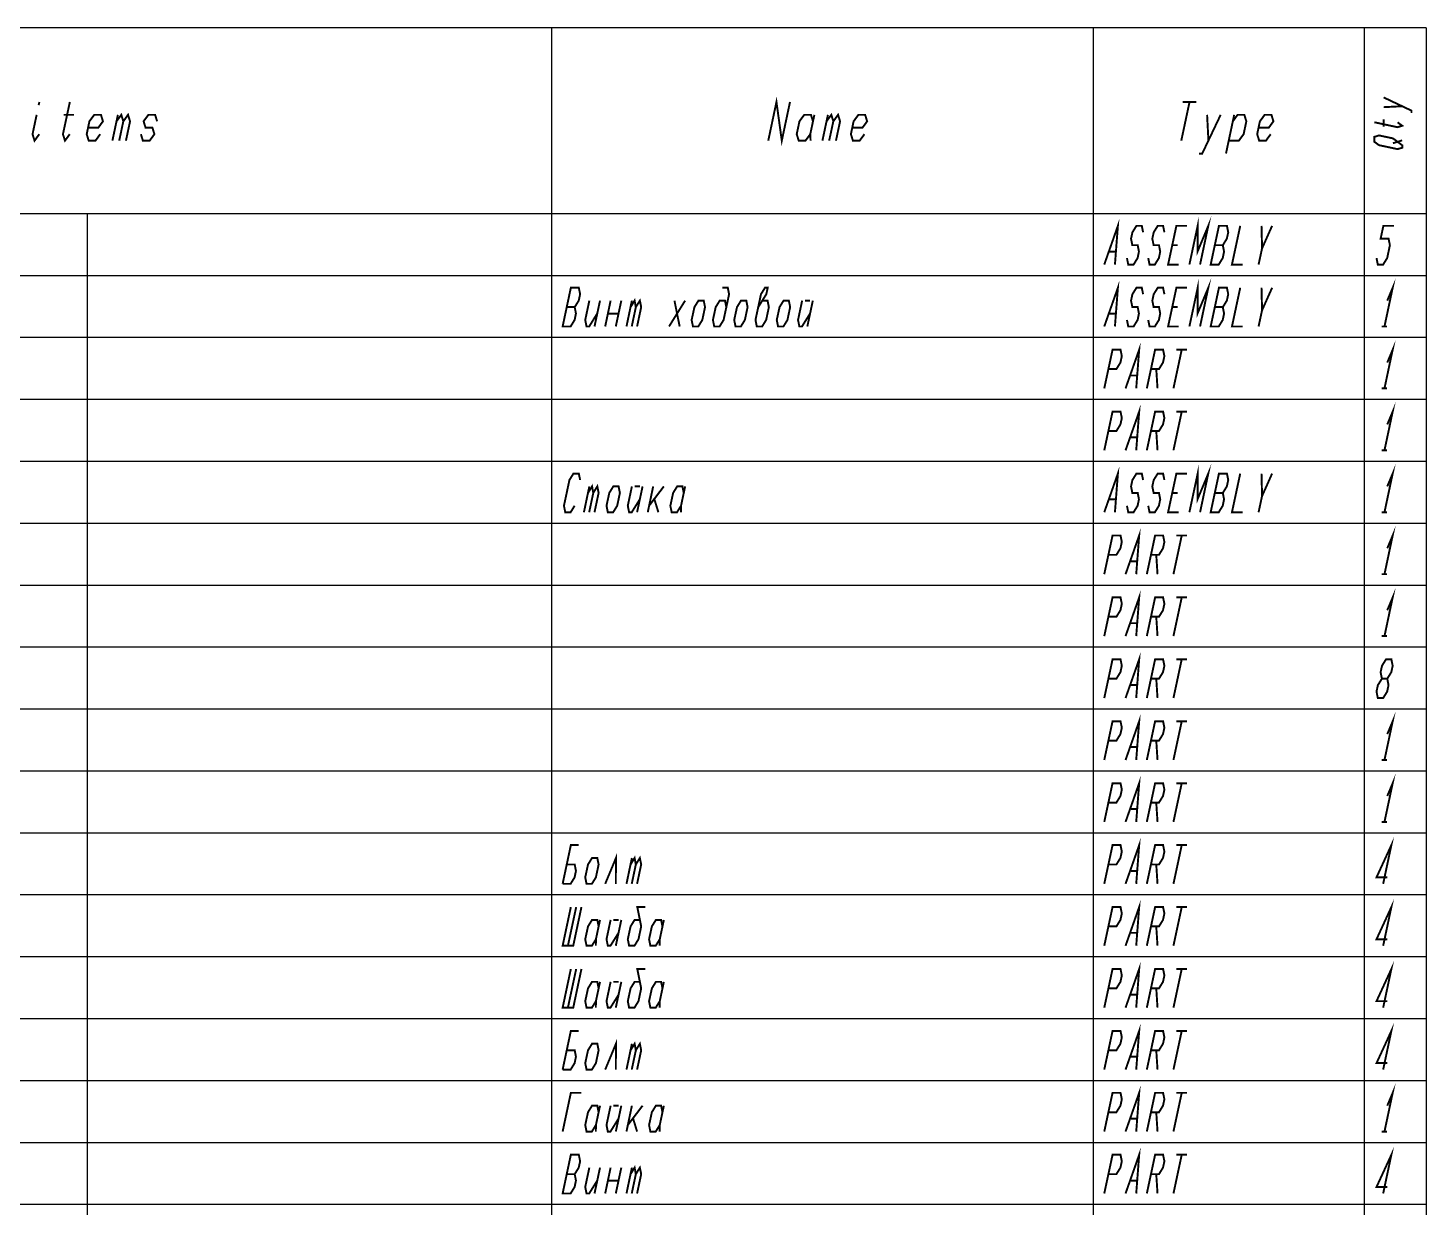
# Model space of a CAD drawing. Header units: millimetres. Extents: x -156 to 206, y -956 to 292.
# Drawn here: x 24.3 to 205, y 139.7 to 292 of the extents above; entities that cross this region are included whole.
import ezdxf

# ---------------------------------------------------------------- set-up
doc = ezdxf.new("R2010")
doc.units = ezdxf.units.MM
doc.header["$LTSCALE"] = 19.36
doc.layers.get('0').update_dxf_attribs({"linetype": 'CONTINUOUS'})

msp = doc.modelspace()

# ---------------------------------------------------------------- linework, layer by layer
at = {"color": 7, "linetype": 'CONTINUOUS'}
for p, q in [((205, 292), (-156, 292)), ((92, 292), (92, -956)), ((162, 292), (162, -956)), ((197, 292), (197, -956)), ((205, 292), (205, -956)), ((205, 268), (-156, 268)), ((32, 268), (32, -956)), ((205, 260), (-156, 260)), ((205, 252), (-156, 252)), ((205, 244), (-156, 244)), ((205, 236), (-156, 236)), ((205, 228), (-156, 228)), ((205, 220), (-156, 220)), ((205, 212), (-156, 212)), ((205, 204), (-156, 204)), ((205, 196), (-156, 196)), ((205, 188), (-156, 188)), ((205, 180), (-156, 180)), ((205, 172), (-156, 172)), ((205, 164), (-156, 164)), ((205, 156), (-156, 156)), ((205, 148), (-156, 148)), ((205, 140), (-156, 140))]:
    msp.add_line(p, q, dxfattribs=at)
at = {"color": 2, "linetype": 'CONTINUOUS', "const_width": 0.25}
for points in [[(25.81, 282.44), (25.72, 282.03)], [(29.75, 282.44), (28.86, 278.28), (29.12, 277.44), (29.74, 278.28)], [(120, 277.44), (121.06, 282.44), (121.75, 277.44), (122.81, 282.44)], [(174.44, 282.44), (173.37, 277.44)], [(173.56, 282.44), (175.31, 282.44)], [(203.12, 281), (203.12, 281.32), (199.52, 283.03)], [(199.52, 281.77), (201.92, 281.89)], [(25.46, 280.78), (24.93, 278.28), (25.19, 277.44), (25.8, 278.28)], [(28.96, 280.78), (30.27, 280.78)], [(32.1, 279.11), (33.42, 279.11), (34.03, 279.94), (33.77, 280.78), (32.9, 280.78), (32.28, 279.94), (31.93, 278.28), (32.19, 277.44), (33.06, 277.44), (33.68, 278.28)], [(35.25, 277.44), (35.96, 280.78)], [(35.78, 279.94), (36.4, 280.78), (36.66, 279.94), (36.13, 277.44)], [(36.66, 279.94), (37.27, 280.78), (37.53, 279.94), (37, 277.44)], [(38.93, 278.28), (39.19, 277.44), (40.06, 277.44), (40.68, 278.28), (40.42, 279.11), (39.54, 279.11), (39.28, 279.94), (39.9, 280.78), (40.77, 280.78), (41.03, 279.94)], [(125.78, 279.94), (125.52, 280.78), (124.65, 280.78), (124.03, 279.94), (123.68, 278.28), (123.94, 277.44), (124.81, 277.44), (125.43, 278.28)], [(125.96, 280.78), (125.43, 278.28), (125.47, 277.44)], [(127, 277.44), (127.71, 280.78)], [(127.53, 279.94), (128.15, 280.78), (128.41, 279.94), (127.87, 277.44)], [(128.41, 279.94), (129.02, 280.78), (129.28, 279.94), (128.75, 277.44)], [(130.85, 279.11), (132.17, 279.11), (132.78, 279.94), (132.52, 280.78), (131.65, 280.78), (131.03, 279.94), (130.68, 278.28), (130.94, 277.44), (131.81, 277.44), (132.43, 278.28)], [(175.65, 275.78), (176.08, 275.78), (178.46, 280.78)], [(176.71, 280.78), (176.88, 277.44)], [(179.15, 275.78), (180.21, 280.78)], [(179.5, 277.44), (180.81, 277.44), (181.43, 278.28), (181.78, 279.94), (181.52, 280.78), (180.65, 280.78), (180.03, 279.94)], [(183.35, 279.11), (184.67, 279.11), (185.28, 279.94), (185.02, 280.78), (184.15, 280.78), (183.53, 279.94), (183.18, 278.28), (183.44, 277.44), (184.31, 277.44), (184.93, 278.28)], [(199.52, 279.25), (199.52, 280.2)], [(198.32, 279.82), (201.32, 279.18), (201.92, 279.37), (201.32, 279.81)], [(201.92, 276.53), (201.92, 276.85), (200.72, 277.74), (198.92, 278.12), (198.32, 277.93), (198.32, 277.3), (198.92, 276.86), (201.32, 276.35), (201.92, 276.53)], [(200.72, 277.11), (201.92, 277.48)], [(163.42, 261.44), (165.18, 266.44), (164.8, 261.44)], [(174.42, 261.44), (175.49, 266.44), (175.47, 263.11), (176.86, 266.44), (175.8, 261.44)], [(166.35, 262.28), (166.52, 261.44), (167.21, 261.44), (167.73, 262.28), (167.9, 263.11), (167.74, 263.94), (167.05, 263.94), (166.88, 264.78), (167.06, 265.61), (167.58, 266.44), (168.27, 266.44), (168.44, 265.61)], [(169.1, 262.28), (169.27, 261.44), (169.96, 261.44), (170.48, 262.28), (170.65, 263.11), (170.49, 263.94), (169.8, 263.94), (169.63, 264.78), (169.81, 265.61), (170.33, 266.44), (171.02, 266.44), (171.19, 265.61)], [(174.11, 266.44), (172.74, 266.44), (171.67, 261.44), (173.05, 261.44)], [(177.17, 261.44), (178.21, 261.44), (178.73, 262.28), (178.9, 263.11), (178.74, 263.94), (179.26, 264.78), (179.44, 265.61), (179.27, 266.44), (178.24, 266.44), (177.17, 261.44)], [(180.99, 266.44), (179.92, 261.44), (181.3, 261.44)], [(183.74, 266.44), (183.81, 263.53), (185.11, 266.44)], [(198.6, 262.28), (198.77, 261.44), (199.46, 261.44), (199.98, 262.28), (200.33, 263.94), (200.16, 264.78), (199.13, 264.78), (199.49, 266.44), (200.86, 266.44)], [(172.21, 263.94), (172.89, 263.94)], [(177.71, 263.94), (178.74, 263.94)], [(164.12, 263.11), (164.81, 263.11)], [(183.81, 263.53), (183.36, 261.44)], [(93.43, 253.44), (94.46, 253.44), (94.98, 254.28), (95.15, 255.11), (94.99, 255.94), (95.51, 256.78), (95.69, 257.61), (95.52, 258.44), (94.49, 258.44), (93.43, 253.44)], [(114.58, 255.94), (114.41, 256.78), (113.73, 256.78), (113.21, 255.94), (112.85, 254.28), (113.02, 253.44), (113.71, 253.44), (114.23, 254.28), (114.94, 257.61), (114.77, 258.44), (114.08, 258.44)], [(118.71, 255.94), (119.75, 257.61), (119.93, 258.44), (119.58, 258.44), (119.06, 257.61), (118.35, 254.28), (118.52, 253.44), (119.21, 253.44), (119.73, 254.28), (120.08, 255.94), (119.91, 256.78), (119.23, 256.78)], [(163.42, 253.44), (165.18, 258.44), (164.8, 253.44)], [(166.35, 254.28), (166.52, 253.44), (167.21, 253.44), (167.73, 254.28), (167.9, 255.11), (167.74, 255.94), (167.05, 255.94), (166.88, 256.78), (167.06, 257.61), (167.58, 258.44), (168.27, 258.44), (168.44, 257.61)], [(169.1, 254.28), (169.27, 253.44), (169.96, 253.44), (170.48, 254.28), (170.65, 255.11), (170.49, 255.94), (169.8, 255.94), (169.63, 256.78), (169.81, 257.61), (170.33, 258.44), (171.02, 258.44), (171.19, 257.61)], [(174.11, 258.44), (172.74, 258.44), (171.67, 253.44), (173.05, 253.44)], [(174.42, 253.44), (175.49, 258.44), (175.47, 255.11), (176.86, 258.44), (175.8, 253.44)], [(177.17, 253.44), (178.21, 253.44), (178.73, 254.28), (178.9, 255.11), (178.74, 255.94), (179.26, 256.78), (179.44, 257.61), (179.27, 258.44), (178.24, 258.44), (177.17, 253.44)], [(180.99, 258.44), (179.92, 253.44), (181.3, 253.44)], [(183.74, 258.44), (183.81, 255.53), (185.11, 258.44)], [(199.99, 256.78), (200.69, 258.44), (199.63, 253.44)], [(96.88, 256.78), (96.35, 254.28), (96.52, 253.44), (96.86, 253.44), (97.9, 255.11)], [(98.26, 256.78), (97.55, 253.44)], [(98.93, 253.44), (99.63, 256.78)], [(101.01, 256.78), (100.3, 253.44)], [(101.68, 253.44), (102.38, 256.78)], [(102.21, 255.94), (102.73, 256.78), (102.89, 255.94), (102.36, 253.44)], [(102.89, 255.94), (103.41, 256.78), (103.58, 255.94), (103.05, 253.44)], [(107.18, 253.44), (109.26, 256.78)], [(107.88, 256.78), (108.55, 253.44)], [(110.1, 254.28), (110.27, 253.44), (110.96, 253.44), (111.48, 254.28), (111.83, 255.94), (111.66, 256.78), (110.98, 256.78), (110.46, 255.94), (110.1, 254.28)], [(115.6, 254.28), (115.77, 253.44), (116.46, 253.44), (116.98, 254.28), (117.33, 255.94), (117.16, 256.78), (116.48, 256.78), (115.96, 255.94), (115.6, 254.28)], [(121.1, 254.28), (121.27, 253.44), (121.96, 253.44), (122.48, 254.28), (122.83, 255.94), (122.66, 256.78), (121.98, 256.78), (121.46, 255.94), (121.1, 254.28)], [(124.38, 256.78), (123.85, 254.28), (124.02, 253.44), (124.36, 253.44), (125.4, 255.11)], [(124.73, 256.78), (125.41, 256.78)], [(125.76, 256.78), (125.05, 253.44)], [(93.96, 255.94), (94.99, 255.94)], [(99.28, 255.11), (100.65, 255.11)], [(164.12, 255.11), (164.81, 255.11)], [(172.21, 255.94), (172.89, 255.94)], [(177.71, 255.94), (178.74, 255.94)], [(183.81, 255.53), (183.36, 253.44)], [(199.28, 253.44), (199.97, 253.44)], [(166.17, 245.44), (167.93, 250.44), (167.55, 245.44)], [(199.99, 248.78), (200.69, 250.44), (199.63, 245.44)], [(163.42, 245.44), (164.49, 250.44), (165.52, 250.44), (165.69, 249.61), (165.51, 248.78), (164.99, 247.94), (163.96, 247.94)], [(168.92, 245.44), (169.99, 250.44), (171.02, 250.44), (171.19, 249.61), (171.01, 248.78), (170.49, 247.94), (169.46, 247.94)], [(173.43, 250.44), (172.36, 245.44)], [(172.74, 250.44), (174.11, 250.44)], [(170.14, 247.94), (170.3, 245.44)], [(166.87, 247.11), (167.56, 247.11)], [(199.28, 245.44), (199.97, 245.44)], [(163.42, 237.44), (164.49, 242.44), (165.52, 242.44), (165.69, 241.61), (165.51, 240.78), (164.99, 239.94), (163.96, 239.94)], [(166.17, 237.44), (167.93, 242.44), (167.55, 237.44)], [(168.92, 237.44), (169.99, 242.44), (171.02, 242.44), (171.19, 241.61), (171.01, 240.78), (170.49, 239.94), (169.46, 239.94)], [(173.43, 242.44), (172.36, 237.44)], [(172.74, 242.44), (174.11, 242.44)], [(199.99, 240.78), (200.69, 242.44), (199.63, 237.44)], [(166.87, 239.11), (167.56, 239.11)], [(170.14, 239.94), (170.3, 237.44)], [(199.28, 237.44), (199.97, 237.44)], [(163.42, 229.44), (165.18, 234.44), (164.8, 229.44)], [(174.42, 229.44), (175.49, 234.44), (175.47, 231.11), (176.86, 234.44), (175.8, 229.44)], [(199.99, 232.78), (200.69, 234.44), (199.63, 229.44)], [(95.69, 233.61), (95.52, 234.44), (94.83, 234.44), (94.31, 233.61), (93.6, 230.28), (93.77, 229.44), (94.46, 229.44), (94.98, 230.28)], [(96.71, 231.94), (97.23, 232.78), (97.39, 231.94), (96.86, 229.44)], [(97.39, 231.94), (97.91, 232.78), (98.08, 231.94), (97.55, 229.44)], [(166.35, 230.28), (166.52, 229.44), (167.21, 229.44), (167.73, 230.28), (167.9, 231.11), (167.74, 231.94), (167.05, 231.94), (166.88, 232.78), (167.06, 233.61), (167.58, 234.44), (168.27, 234.44), (168.44, 233.61)], [(169.1, 230.28), (169.27, 229.44), (169.96, 229.44), (170.48, 230.28), (170.65, 231.11), (170.49, 231.94), (169.8, 231.94), (169.63, 232.78), (169.81, 233.61), (170.33, 234.44), (171.02, 234.44), (171.19, 233.61)], [(174.11, 234.44), (172.74, 234.44), (171.67, 229.44), (173.05, 229.44)], [(177.17, 229.44), (178.21, 229.44), (178.73, 230.28), (178.9, 231.11), (178.74, 231.94), (179.26, 232.78), (179.44, 233.61), (179.27, 234.44), (178.24, 234.44), (177.17, 229.44)], [(180.99, 234.44), (179.92, 229.44), (181.3, 229.44)], [(183.74, 234.44), (183.81, 231.53), (185.11, 234.44)], [(96.18, 229.44), (96.88, 232.78)], [(99.1, 230.28), (99.27, 229.44), (99.96, 229.44), (100.48, 230.28), (100.83, 231.94), (100.66, 232.78), (99.98, 232.78), (99.46, 231.94), (99.1, 230.28)], [(102.38, 232.78), (101.85, 230.28), (102.02, 229.44), (102.36, 229.44), (103.4, 231.11)], [(102.73, 232.78), (103.41, 232.78)], [(103.76, 232.78), (103.05, 229.44)], [(105.13, 232.78), (104.43, 229.44)], [(104.6, 230.28), (106.51, 232.78)], [(109.08, 231.94), (108.91, 232.78), (108.23, 232.78), (107.71, 231.94), (107.35, 230.28), (107.52, 229.44), (108.21, 229.44), (108.73, 230.28)], [(109.26, 232.78), (108.73, 230.28), (108.72, 229.44)], [(172.21, 231.94), (172.89, 231.94)], [(177.71, 231.94), (178.74, 231.94)], [(183.81, 231.53), (183.36, 229.44)], [(105.29, 231.11), (105.8, 229.44)], [(164.12, 231.11), (164.81, 231.11)], [(199.28, 229.44), (199.97, 229.44)], [(199.99, 224.78), (200.69, 226.44), (199.63, 221.44)], [(163.42, 221.44), (164.49, 226.44), (165.52, 226.44), (165.69, 225.61), (165.51, 224.78), (164.99, 223.94), (163.96, 223.94)], [(166.17, 221.44), (167.93, 226.44), (167.55, 221.44)], [(168.92, 221.44), (169.99, 226.44), (171.02, 226.44), (171.19, 225.61), (171.01, 224.78), (170.49, 223.94), (169.46, 223.94)], [(173.43, 226.44), (172.36, 221.44)], [(172.74, 226.44), (174.11, 226.44)], [(170.14, 223.94), (170.3, 221.44)], [(166.87, 223.11), (167.56, 223.11)], [(199.28, 221.44), (199.97, 221.44)], [(166.17, 213.44), (167.93, 218.44), (167.55, 213.44)], [(199.99, 216.78), (200.69, 218.44), (199.63, 213.44)], [(163.42, 213.44), (164.49, 218.44), (165.52, 218.44), (165.69, 217.61), (165.51, 216.78), (164.99, 215.94), (163.96, 215.94)], [(168.92, 213.44), (169.99, 218.44), (171.02, 218.44), (171.19, 217.61), (171.01, 216.78), (170.49, 215.94), (169.46, 215.94)], [(173.43, 218.44), (172.36, 213.44)], [(172.74, 218.44), (174.11, 218.44)], [(166.87, 215.11), (167.56, 215.11)], [(170.14, 215.94), (170.3, 213.44)], [(199.28, 213.44), (199.97, 213.44)], [(166.17, 205.44), (167.93, 210.44), (167.55, 205.44)], [(163.42, 205.44), (164.49, 210.44), (165.52, 210.44), (165.69, 209.61), (165.51, 208.78), (164.99, 207.94), (163.96, 207.94)], [(168.92, 205.44), (169.99, 210.44), (171.02, 210.44), (171.19, 209.61), (171.01, 208.78), (170.49, 207.94), (169.46, 207.94)], [(173.43, 210.44), (172.36, 205.44)], [(172.74, 210.44), (174.11, 210.44)], [(199.99, 207.94), (200.51, 208.78), (200.69, 209.61), (200.52, 210.44), (199.83, 210.44), (199.31, 209.61), (199.13, 208.78), (199.3, 207.94)], [(170.14, 207.94), (170.3, 205.44)], [(198.77, 205.44), (199.46, 205.44), (199.98, 206.28), (200.15, 207.11), (199.99, 207.94), (199.3, 207.94), (198.78, 207.11), (198.6, 206.28), (198.77, 205.44)], [(166.87, 207.11), (167.56, 207.11)], [(163.42, 197.44), (164.49, 202.44), (165.52, 202.44), (165.69, 201.61), (165.51, 200.78), (164.99, 199.94), (163.96, 199.94)], [(166.17, 197.44), (167.93, 202.44), (167.55, 197.44)], [(168.92, 197.44), (169.99, 202.44), (171.02, 202.44), (171.19, 201.61), (171.01, 200.78), (170.49, 199.94), (169.46, 199.94)], [(173.43, 202.44), (172.36, 197.44)], [(172.74, 202.44), (174.11, 202.44)], [(199.99, 200.78), (200.69, 202.44), (199.63, 197.44)], [(166.87, 199.11), (167.56, 199.11)], [(170.14, 199.94), (170.3, 197.44)], [(199.28, 197.44), (199.97, 197.44)], [(166.17, 189.44), (167.93, 194.44), (167.55, 189.44)], [(199.99, 192.78), (200.69, 194.44), (199.63, 189.44)], [(163.42, 189.44), (164.49, 194.44), (165.52, 194.44), (165.69, 193.61), (165.51, 192.78), (164.99, 191.94), (163.96, 191.94)], [(168.92, 189.44), (169.99, 194.44), (171.02, 194.44), (171.19, 193.61), (171.01, 192.78), (170.49, 191.94), (169.46, 191.94)], [(173.43, 194.44), (172.36, 189.44)], [(172.74, 194.44), (174.11, 194.44)], [(170.14, 191.94), (170.3, 189.44)], [(166.87, 191.11), (167.56, 191.11)], [(199.28, 189.44), (199.97, 189.44)], [(93.43, 181.44), (94.49, 186.44), (95.52, 186.44)], [(163.42, 181.44), (164.49, 186.44), (165.52, 186.44), (165.69, 185.61), (165.51, 184.78), (164.99, 183.94), (163.96, 183.94)], [(166.17, 181.44), (167.93, 186.44), (167.55, 181.44)], [(168.92, 181.44), (169.99, 186.44), (171.02, 186.44), (171.19, 185.61), (171.01, 184.78), (170.49, 183.94), (169.46, 183.94)], [(173.43, 186.44), (172.36, 181.44)], [(172.74, 186.44), (174.11, 186.44)], [(199.46, 181.44), (200.52, 186.44), (198.6, 182.28), (199.98, 182.28)], [(96.35, 182.28), (96.52, 181.44), (97.21, 181.44), (97.73, 182.28), (98.08, 183.94), (97.91, 184.78), (97.23, 184.78), (96.71, 183.94), (96.35, 182.28)], [(98.93, 181.44), (100.32, 184.78), (100.3, 181.44)], [(101.68, 181.44), (102.38, 184.78)], [(102.21, 183.94), (102.73, 184.78), (102.89, 183.94), (102.36, 181.44)], [(102.89, 183.94), (103.41, 184.78), (103.58, 183.94), (103.05, 181.44)], [(93.43, 181.44), (94.46, 181.44), (94.98, 182.28), (95.15, 183.11), (94.99, 183.94), (93.96, 183.94)], [(166.87, 183.11), (167.56, 183.11)], [(170.14, 183.94), (170.3, 181.44)], [(166.17, 173.44), (167.93, 178.44), (167.55, 173.44)], [(199.46, 173.44), (200.52, 178.44), (198.6, 174.28), (199.98, 174.28)], [(94.49, 178.44), (93.43, 173.44), (94.8, 173.44), (95.86, 178.44)], [(95.18, 178.44), (94.11, 173.44)], [(103.41, 176.78), (102.73, 176.78), (102.21, 175.94), (101.85, 174.28), (102.02, 173.44), (102.71, 173.44), (103.23, 174.28), (103.58, 175.94), (103.08, 178.44), (104.11, 178.44)], [(163.42, 173.44), (164.49, 178.44), (165.52, 178.44), (165.69, 177.61), (165.51, 176.78), (164.99, 175.94), (163.96, 175.94)], [(168.92, 173.44), (169.99, 178.44), (171.02, 178.44), (171.19, 177.61), (171.01, 176.78), (170.49, 175.94), (169.46, 175.94)], [(173.43, 178.44), (172.36, 173.44)], [(172.74, 178.44), (174.11, 178.44)], [(98.08, 175.94), (97.91, 176.78), (97.23, 176.78), (96.71, 175.94), (96.35, 174.28), (96.52, 173.44), (97.21, 173.44), (97.73, 174.28)], [(98.26, 176.78), (97.73, 174.28), (97.72, 173.44)], [(99.63, 176.78), (99.1, 174.28), (99.27, 173.44), (99.61, 173.44), (100.65, 175.11)], [(99.98, 176.78), (100.66, 176.78)], [(101.01, 176.78), (100.3, 173.44)], [(106.33, 175.94), (106.16, 176.78), (105.48, 176.78), (104.96, 175.94), (104.6, 174.28), (104.77, 173.44), (105.46, 173.44), (105.98, 174.28)], [(106.51, 176.78), (105.98, 174.28), (105.97, 173.44)], [(170.14, 175.94), (170.3, 173.44)], [(166.87, 175.11), (167.56, 175.11)], [(94.49, 170.44), (93.43, 165.44), (94.8, 165.44), (95.86, 170.44)], [(95.18, 170.44), (94.11, 165.44)], [(103.41, 168.78), (102.73, 168.78), (102.21, 167.94), (101.85, 166.28), (102.02, 165.44), (102.71, 165.44), (103.23, 166.28), (103.58, 167.94), (103.08, 170.44), (104.11, 170.44)], [(163.42, 165.44), (164.49, 170.44), (165.52, 170.44), (165.69, 169.61), (165.51, 168.78), (164.99, 167.94), (163.96, 167.94)], [(166.17, 165.44), (167.93, 170.44), (167.55, 165.44)], [(168.92, 165.44), (169.99, 170.44), (171.02, 170.44), (171.19, 169.61), (171.01, 168.78), (170.49, 167.94), (169.46, 167.94)], [(173.43, 170.44), (172.36, 165.44)], [(172.74, 170.44), (174.11, 170.44)], [(199.46, 165.44), (200.52, 170.44), (198.6, 166.28), (199.98, 166.28)], [(98.08, 167.94), (97.91, 168.78), (97.23, 168.78), (96.71, 167.94), (96.35, 166.28), (96.52, 165.44), (97.21, 165.44), (97.73, 166.28)], [(98.26, 168.78), (97.73, 166.28), (97.72, 165.44)], [(99.63, 168.78), (99.1, 166.28), (99.27, 165.44), (99.61, 165.44), (100.65, 167.11)], [(99.98, 168.78), (100.66, 168.78)], [(101.01, 168.78), (100.3, 165.44)], [(106.33, 167.94), (106.16, 168.78), (105.48, 168.78), (104.96, 167.94), (104.6, 166.28), (104.77, 165.44), (105.46, 165.44), (105.98, 166.28)], [(106.51, 168.78), (105.98, 166.28), (105.97, 165.44)], [(170.14, 167.94), (170.3, 165.44)], [(166.87, 167.11), (167.56, 167.11)], [(166.17, 157.44), (167.93, 162.44), (167.55, 157.44)], [(199.46, 157.44), (200.52, 162.44), (198.6, 158.28), (199.98, 158.28)], [(93.43, 157.44), (94.49, 162.44), (95.52, 162.44)], [(96.35, 158.28), (96.52, 157.44), (97.21, 157.44), (97.73, 158.28), (98.08, 159.94), (97.91, 160.78), (97.23, 160.78), (96.71, 159.94), (96.35, 158.28)], [(98.93, 157.44), (100.32, 160.78), (100.3, 157.44)], [(101.68, 157.44), (102.38, 160.78)], [(102.21, 159.94), (102.73, 160.78), (102.89, 159.94), (102.36, 157.44)], [(102.89, 159.94), (103.41, 160.78), (103.58, 159.94), (103.05, 157.44)], [(163.42, 157.44), (164.49, 162.44), (165.52, 162.44), (165.69, 161.61), (165.51, 160.78), (164.99, 159.94), (163.96, 159.94)], [(168.92, 157.44), (169.99, 162.44), (171.02, 162.44), (171.19, 161.61), (171.01, 160.78), (170.49, 159.94), (169.46, 159.94)], [(173.43, 162.44), (172.36, 157.44)], [(172.74, 162.44), (174.11, 162.44)], [(93.43, 157.44), (94.46, 157.44), (94.98, 158.28), (95.15, 159.11), (94.99, 159.94), (93.96, 159.94)], [(166.87, 159.11), (167.56, 159.11)], [(170.14, 159.94), (170.3, 157.44)], [(166.17, 149.44), (167.93, 154.44), (167.55, 149.44)], [(199.99, 152.78), (200.69, 154.44), (199.63, 149.44)], [(93.43, 149.44), (94.49, 154.44), (95.86, 154.44)], [(163.42, 149.44), (164.49, 154.44), (165.52, 154.44), (165.69, 153.61), (165.51, 152.78), (164.99, 151.94), (163.96, 151.94)], [(168.92, 149.44), (169.99, 154.44), (171.02, 154.44), (171.19, 153.61), (171.01, 152.78), (170.49, 151.94), (169.46, 151.94)], [(173.43, 154.44), (172.36, 149.44)], [(172.74, 154.44), (174.11, 154.44)], [(98.08, 151.94), (97.91, 152.78), (97.23, 152.78), (96.71, 151.94), (96.35, 150.28), (96.52, 149.44), (97.21, 149.44), (97.73, 150.28)], [(98.26, 152.78), (97.73, 150.28), (97.72, 149.44)], [(99.63, 152.78), (99.1, 150.28), (99.27, 149.44), (99.61, 149.44), (100.65, 151.11)], [(99.98, 152.78), (100.66, 152.78)], [(101.01, 152.78), (100.3, 149.44)], [(102.38, 152.78), (101.68, 149.44)], [(101.85, 150.28), (103.76, 152.78)], [(106.33, 151.94), (106.16, 152.78), (105.48, 152.78), (104.96, 151.94), (104.6, 150.28), (104.77, 149.44), (105.46, 149.44), (105.98, 150.28)], [(106.51, 152.78), (105.98, 150.28), (105.97, 149.44)], [(170.14, 151.94), (170.3, 149.44)], [(102.54, 151.11), (103.05, 149.44)], [(166.87, 151.11), (167.56, 151.11)], [(199.28, 149.44), (199.97, 149.44)], [(93.43, 141.44), (94.46, 141.44), (94.98, 142.28), (95.15, 143.11), (94.99, 143.94), (95.51, 144.78), (95.69, 145.61), (95.52, 146.44), (94.49, 146.44), (93.43, 141.44)], [(163.42, 141.44), (164.49, 146.44), (165.52, 146.44), (165.69, 145.61), (165.51, 144.78), (164.99, 143.94), (163.96, 143.94)], [(166.17, 141.44), (167.93, 146.44), (167.55, 141.44)], [(168.92, 141.44), (169.99, 146.44), (171.02, 146.44), (171.19, 145.61), (171.01, 144.78), (170.49, 143.94), (169.46, 143.94)], [(173.43, 146.44), (172.36, 141.44)], [(172.74, 146.44), (174.11, 146.44)], [(199.46, 141.44), (200.52, 146.44), (198.6, 142.28), (199.98, 142.28)], [(96.88, 144.78), (96.35, 142.28), (96.52, 141.44), (96.86, 141.44), (97.9, 143.11)], [(98.26, 144.78), (97.55, 141.44)], [(98.93, 141.44), (99.63, 144.78)], [(101.01, 144.78), (100.3, 141.44)], [(101.68, 141.44), (102.38, 144.78)], [(102.21, 143.94), (102.73, 144.78), (102.89, 143.94), (102.36, 141.44)], [(102.89, 143.94), (103.41, 144.78), (103.58, 143.94), (103.05, 141.44)], [(93.96, 143.94), (94.99, 143.94)], [(99.28, 143.11), (100.65, 143.11)], [(166.87, 143.11), (167.56, 143.11)], [(170.14, 143.94), (170.3, 141.44)]]:
    msp.add_lwpolyline(points, dxfattribs=at)

doc.saveas('drawing.dxf')
